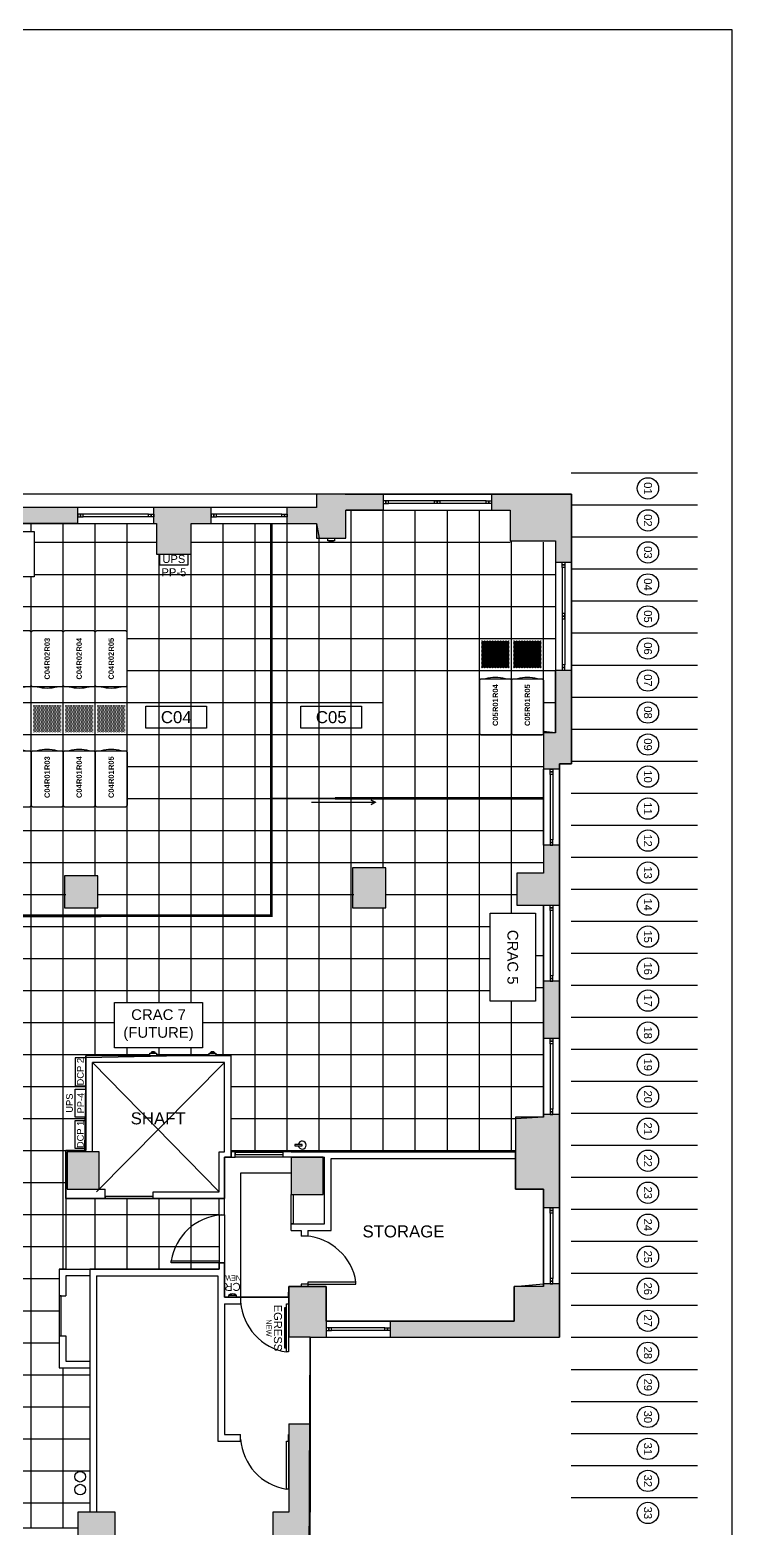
# Model space of a CAD drawing. Header units: inches. Extents: x 271316 to 275987, y 273433 to 275617.
# Drawn here: x 274129 to 274655, y 274491 to 275614 of the extents above; entities that cross this region are included whole.
import ezdxf
from ezdxf.enums import TextEntityAlignment as Align

# ---------------------------------------------------------------- set-up
doc = ezdxf.new("R2010")
doc.units = ezdxf.units.IN
doc.header["$LTSCALE"] = 48
doc.header["$MEASUREMENT"] = 0
for name, color, linetype in [('A-ANNO-TEXT-90', 1, 'Continuous'), ('A-ANNO-TEXT-CAGE', 4, 'Continuous'), ('A-ANNO-TEXT-DOOR', 1, 'Continuous'), ('A-COLS', 6, 'Continuous'), ('A-COLS-PATT', 8, 'Continuous'), ('A-FLOR-CAGE', 3, 'Continuous'), ('A-FLOR-DOOR', 3, 'Continuous'), ('A-FLOR-EQUIP', 3, 'Continuous'), ('A-FLOR-GLAZ', 2, 'Continuous'), ('A-FLOR-MARCO-POLO-1', 3, 'Continuous'), ('A-FLOR-PART', 6, 'Continuous'), ('A-FLOR-PATT-RAFL', 8, 'Continuous'), ('A-FLOR-RACK', 3, 'Continuous'), ('A-FLOR-TILE', 8, 'Continuous'), ('E-ELEC-SEC-CONTROL', 1, 'Continuous')]:
    doc.layers.add(name, color=color, linetype=linetype)
doc.styles.add('BLTEXT', font='arial.ttf', dxfattribs={"height": 6})
doc.styles.add('CRR Text', font='arialbd.ttf', dxfattribs={"height": 4})
doc.styles.add('TITLES', font='arial.ttf')

# ---------------------------------------------------------------- blocks, each defined once
blk = doc.blocks.new('CAGE TAG')
at = {"linetype": 'Continuous'}
blk.add_lwpolyline([(-22.7, 8.3), (22.7, 8.3), (22.7, -8.3), (-22.7, -8.3)], close=True, dxfattribs=at)
at = {"style": 'TITLES'}
blk.add_attdef('CAGE', text='', height=9, dxfattribs=at).set_placement((0, 0), align=Align.MIDDLE_CENTER)
blk = doc.blocks.new('venttile')
for centre in [(-22, 22), (-22, 21), (-22, 20), (-22, 19), (-22, 18), (-22, 17), (-22, 16), (-22, 15), (-22, 14), (-22, 13), (-22, 12), (-21, 21.5), (-21, 20.5), (-21, 19.5), (-21, 18.5), (-21, 17.5), (-21, 16.5), (-21, 15.5), (-21, 14.5), (-21, 13.5), (-21, 12.5), (-21, 11.5), (-20, 22), (-20, 21), (-20, 20), (-20, 19), (-20, 18), (-20, 17), (-20, 16), (-20, 15), (-20, 14), (-20, 13), (-20, 12), (-19, 21.5), (-19, 20.5), (-19, 19.5), (-19, 18.5), (-19, 17.5), (-19, 16.5), (-19, 15.5), (-19, 14.5), (-19, 13.5), (-19, 12.5), (-19, 11.5), (-18, 22), (-18, 21), (-18, 20), (-18, 19), (-18, 18), (-18, 17), (-18, 16), (-18, 15), (-18, 14), (-18, 13), (-18, 12), (-17, 21.5), (-17, 20.5), (-17, 19.5), (-17, 18.5), (-17, 17.5), (-17, 16.5), (-17, 15.5), (-17, 14.5), (-17, 13.5), (-17, 12.5), (-17, 11.5), (-16, 22), (-16, 21), (-16, 20), (-16, 19), (-16, 18), (-16, 17), (-16, 16), (-16, 15), (-16, 14), (-16, 13), (-16, 12), (-15, 21.5), (-15, 20.5), (-15, 19.5), (-15, 18.5), (-15, 17.5), (-15, 16.5), (-15, 15.5), (-15, 14.5), (-15, 13.5), (-15, 12.5), (-15, 11.5), (-14, 22), (-14, 21), (-14, 20), (-14, 19), (-14, 18), (-14, 17), (-14, 16), (-14, 15), (-14, 14), (-14, 13), (-14, 12), (-13, 21.5), (-13, 20.5), (-13, 19.5), (-13, 18.5), (-13, 17.5), (-13, 16.5), (-13, 15.5), (-13, 14.5), (-13, 13.5), (-13, 12.5), (-13, 11.5), (-12, 22), (-12, 21), (-12, 20), (-12, 19), (-12, 18), (-12, 17), (-12, 16), (-12, 15), (-12, 14), (-12, 13), (-12, 12), (-11, 21.5), (-11, 20.5), (-11, 19.5), (-11, 18.5), (-11, 17.5), (-11, 16.5), (-11, 15.5), (-11, 14.5), (-11, 13.5), (-11, 12.5), (-11, 11.5), (-10, 22), (-10, 21), (-10, 20), (-10, 19), (-10, 18), (-10, 17), (-10, 16), (-10, 15), (-10, 14), (-10, 13), (-10, 12), (-9, 21.5), (-9, 20.5), (-9, 19.5), (-9, 18.5), (-9, 17.5), (-9, 16.5), (-9, 15.5), (-9, 14.5), (-9, 13.5), (-9, 12.5), (-9, 11.5), (-8, 22), (-8, 21), (-8, 20), (-8, 19), (-8, 18), (-8, 17), (-8, 16), (-8, 15), (-8, 14), (-8, 13), (-8, 12), (-7, 21.5), (-7, 20.5), (-7, 19.5), (-7, 18.5), (-7, 17.5), (-7, 16.5), (-7, 15.5), (-7, 14.5), (-7, 13.5), (-7, 12.5), (-7, 11.5), (-6, 22), (-6, 21), (-6, 20), (-6, 19), (-6, 18), (-6, 17), (-6, 16), (-6, 15), (-6, 14), (-6, 13), (-6, 12), (-5, 21.5), (-5, 20.5), (-5, 19.5), (-5, 18.5), (-5, 17.5), (-5, 16.5), (-5, 15.5), (-5, 14.5), (-5, 13.5), (-5, 12.5), (-5, 11.5), (-4, 22), (-4, 21), (-4, 20), (-4, 19), (-4, 18), (-4, 17), (-4, 16), (-4, 15), (-4, 14), (-4, 13), (-4, 12), (-3, 21.5), (-3, 20.5), (-3, 19.5), (-3, 18.5), (-3, 17.5), (-3, 16.5), (-3, 15.5), (-3, 14.5), (-3, 13.5), (-3, 12.5), (-3, 11.5), (-2, 22), (-2, 21), (-2, 20), (-2, 19), (-2, 18), (-2, 17), (-2, 16), (-2, 15), (-2, 14), (-2, 13), (-2, 12), (-22, 11), (-22, 10), (-22, 9), (-22, 8), (-22, 7), (-22, 6), (-22, 5), (-22, 4), (-22, 3), (-22, 2), (-21, 10.5), (-21, 9.5), (-21, 8.5), (-21, 7.5), (-21, 6.5), (-21, 5.5), (-21, 4.5), (-21, 3.5), (-21, 2.5), (-20, 11), (-20, 10), (-20, 9), (-20, 8), (-20, 7), (-20, 6), (-20, 5), (-20, 4), (-20, 3), (-20, 2), (-19, 10.5), (-19, 9.5), (-19, 8.5), (-19, 7.5), (-19, 6.5), (-19, 5.5), (-19, 4.5), (-19, 3.5), (-19, 2.5), (-18, 11), (-18, 10), (-18, 9), (-18, 8), (-18, 7), (-18, 6), (-18, 5), (-18, 4), (-18, 3), (-18, 2), (-17, 10.5), (-17, 9.5), (-17, 8.5), (-17, 7.5), (-17, 6.5), (-17, 5.5), (-17, 4.5), (-17, 3.5), (-17, 2.5), (-16, 11), (-16, 10), (-16, 9), (-16, 8), (-16, 7), (-16, 6), (-16, 5), (-16, 4), (-16, 3), (-16, 2), (-15, 10.5), (-15, 9.5), (-15, 8.5), (-15, 7.5), (-15, 6.5), (-15, 5.5), (-15, 4.5), (-15, 3.5), (-15, 2.5), (-14, 11), (-14, 10), (-14, 9), (-14, 8), (-14, 7), (-14, 6), (-14, 5), (-14, 4), (-14, 3), (-14, 2), (-13, 10.5), (-13, 9.5), (-13, 8.5), (-13, 7.5), (-13, 6.5), (-13, 5.5), (-13, 4.5), (-13, 3.5), (-13, 2.5), (-12, 11), (-12, 10), (-12, 9), (-12, 8), (-12, 7), (-12, 6), (-12, 5), (-12, 4), (-12, 3), (-12, 2), (-11, 10.5), (-11, 9.5), (-11, 8.5), (-11, 7.5), (-11, 6.5), (-11, 5.5), (-11, 4.5), (-11, 3.5), (-11, 2.5), (-10, 11), (-10, 10), (-10, 9), (-10, 8), (-10, 7), (-10, 6), (-10, 5), (-10, 4), (-10, 3), (-10, 2), (-9, 10.5), (-9, 9.5), (-9, 8.5), (-9, 7.5), (-9, 6.5), (-9, 5.5), (-9, 4.5), (-9, 3.5), (-9, 2.5), (-8, 11), (-8, 10), (-8, 9), (-8, 8), (-8, 7), (-8, 6), (-8, 5), (-8, 4), (-8, 3), (-8, 2), (-7, 10.5), (-7, 9.5), (-7, 8.5), (-7, 7.5), (-7, 6.5), (-7, 5.5), (-7, 4.5), (-7, 3.5), (-7, 2.5), (-6, 11), (-6, 10), (-6, 9), (-6, 8), (-6, 7), (-6, 6), (-6, 5), (-6, 4), (-6, 3), (-6, 2), (-5, 10.5), (-5, 9.5), (-5, 8.5), (-5, 7.5), (-5, 6.5), (-5, 5.5), (-5, 4.5), (-5, 3.5), (-5, 2.5), (-4, 11), (-4, 10), (-4, 9), (-4, 8), (-4, 7), (-4, 6), (-4, 5), (-4, 4), (-4, 3), (-4, 2), (-3, 10.5), (-3, 9.5), (-3, 8.5), (-3, 7.5), (-3, 6.5), (-3, 5.5), (-3, 4.5), (-3, 3.5), (-3, 2.5), (-2, 11), (-2, 10), (-2, 9), (-2, 8), (-2, 7), (-2, 6), (-2, 5), (-2, 4), (-2, 3), (-2, 2)]:
    blk.add_circle(centre, 0.1)
blk = doc.blocks.new('tripplite-sr42ub-r')
for p, q in [((-41, 0), (-42, -1)), ((-1, 0), (-41, 0)), ((0, -1), (-1, 0)), ((-42, -1), (-42, -23)), ((0, -1), (0, -23)), ((-42, -23), (-41, -24)), ((-1, -24), (-41, -24)), ((-1, -24), (0, -23))]:
    blk.add_line(p, q)
blk.add_arc((-27.6, -12), 28.6, 344.8107, 15.1893)
at = {"style": 'CRR Text'}
for tag, p in [('CG', (-30.3, -12)), ('RW', (-19.8, -12)), ('RK', (-9.3, -12))]:
    blk.add_attdef(tag, text='', height=4, dxfattribs=at).set_placement(p, align=Align.MIDDLE_CENTER)
blk = doc.blocks.new('tripplite-sr42ub-l')
for p, q in [((1, 24), (0, 23)), ((0, 1), (0, 23)), ((1, 24), (41, 24)), ((42, 23), (41, 24)), ((42, 1), (42, 23)), ((0, 1), (1, 0)), ((1, 0), (41, 0)), ((41, 0), (42, 1))]:
    blk.add_line(p, q)
blk.add_arc((27.625, 12), 28.625, 164.810713, 195.189287)
at = {"style": 'CRR Text'}
for tag, p in [('CG', (10.5, 12)), ('RW', (21, 12)), ('RK', (31.5, 12))]:
    blk.add_attdef(tag, text='', height=4, dxfattribs=at).set_placement(p, align=Align.MIDDLE_CENTER)
blk = doc.blocks.new('ACCESSCONTROL')
at = {"linetype": 'Continuous'}
blk.add_lwpolyline([(-3, -1.2), (3, -1.2), (3, 0), (-3, 0)], close=True, dxfattribs=at)
blk.add_arc((0, 1.7), 4.22, 224.7603, 315.2397, dxfattribs=at)
at = {"linetype": 'Continuous', "style": 'BLTEXT'}
for tag, height, p in [('ACTYPE', 6, (0, -7.8)), ('ACSTAT', 4, (0, -14.5))]:
    blk.add_attdef(tag, text='', height=height, dxfattribs=at).set_placement(p, align=Align.MIDDLE_CENTER)
blk = doc.blocks.new('DOORCONTROL')
at = {"linetype": 'Continuous'}
blk.add_lwpolyline([(-15, -1.5), (15, -1.5), (15, -0.2), (-15, -0.2)], close=True, dxfattribs=at)
at = {"linetype": 'Continuous', "style": 'BLTEXT'}
for tag, height, p in [('ACTYPE', 6, (0, -6.5)), ('ACSTAT', 4, (0, -13.3))]:
    blk.add_attdef(tag, text='', height=height, dxfattribs=at).set_placement(p, align=Align.MIDDLE_CENTER)
blk = doc.blocks.new('DOORNUM')
at = {"linetype": 'Continuous'}
blk.add_circle((0, 0), 8, dxfattribs=at)
at = {"linetype": 'Continuous', "style": 'BLTEXT'}
blk.add_attdef('DOORNUM', text='', height=6, dxfattribs=at).set_placement((0, 0), align=Align.MIDDLE_CENTER)

msp = doc.modelspace()

# ---------------------------------------------------------------- hatches: boundary and pattern name
at = {"layer": 'A-COLS-PATT'}
for points in [[(274365.6468, 275253.6448), (274393.6468, 275253.6448), (274393.6468, 275265.6449), (274365.1468, 275265.6449), (274343.6468, 275265.6449), (274343.6468, 275255.6448), (274321.6469, 275255.6448), (274321.6469, 275243.6448), (274343.6468, 275243.6448), (274343.6469, 275232.6448), (274365.6469, 275232.6448)], [(274534.6469, 275265.6449), (274493.6469, 275265.6449), (274474.6468, 275265.6449), (274474.6468, 275253.6448), (274488.6469, 275253.6449), (274488.6469, 275230.6449), (274522.6469, 275230.6449), (274522.6469, 275214.6449), (274534.6469, 275214.6449)], [(274164.6469, 275255.6448), (274123.6469, 275255.6448), (274123.6469, 275243.6448), (274164.6469, 275243.6448)], [(274249.6469, 275243.6448), (274264.6469, 275243.6448), (274264.6469, 275255.6448), (274221.6469, 275255.6448), (274221.6469, 275243.6448), (274223.6469, 275243.6448), (274223.6469, 275220.6448), (274249.6469, 275220.6448)], [(274534.6469, 275086.6449), (274534.6469, 275133.6449), (274522.6469, 275133.6449), (274522.6469, 275086.6449), (274513.6469, 275086.6449), (274513.6469, 275063.6449), (274513.6469, 275059.6449), (274525.6469, 275059.6449), (274525.6469, 275063.6449), (274534.6469, 275063.6449)], [(274525.6469, 275002.6449), (274513.6469, 275002.6449), (274513.6469, 274981.6449), (274493.6469, 274981.6449), (274493.6469, 274957.6449), (274513.6469, 274957.6449), (274525.6469, 274957.6449)], [(274154.6523, 274979.6449), (274154.6523, 274955.6449), (274179.6523, 274955.6449), (274179.6523, 274979.6449)], [(274370.6523, 274985.6449), (274370.6523, 274955.6449), (274395.6523, 274955.6449), (274395.6523, 274985.6449)], [(274525.6469, 274900.6449), (274513.6523, 274900.6449), (274513.6523, 274857.6449), (274525.6469, 274857.6449)], [(274180.6469, 274772.6449), (274156.6469, 274772.6449), (274156.6469, 274744.6449), (274180.6469, 274744.6449)], [(274338.8969, 274502.6448), (274338.8969, 274568.7464), (274322.8969, 274568.7464), (274322.8969, 274502.6448), (274310.8969, 274502.6448), (274310.8969, 274457.6448), (274322.8969, 274457.6448), (274322.8969, 274293.6448), (274334.8969, 274293.6448), (274334.8969, 274457.6448), (274338.8969, 274457.6448)], [(274192.6775, 274502.6448), (274164.6775, 274502.6448), (274164.6775, 274457.6448), (274192.6775, 274457.6448)]]:
    msp.add_hatch(color=256, dxfattribs=at).paths.add_polyline_path(points)
h = msp.add_hatch(color=256, dxfattribs=at)
h.paths.add_polyline_path([(274513.6469, 274730.6448), (274525.6469, 274730.6448), (274525.6469, 274800.6449), (274513.6523, 274800.6449), (274513.6523, 274798.6449), (274492.6469, 274798.6449), (274492.6469, 274744.6449), (274513.6469, 274744.6449)])
h.paths.add_polyline_path([(274350.8969, 274633.6448), (274350.8969, 274645.6448), (274350.8969, 274671.6448), (274322.8969, 274671.6448), (274322.8969, 274633.6448)])
h.paths.add_polyline_path([(274398.8969, 274645.6448), (274398.8969, 274633.6448), (274525.6469, 274633.6448), (274525.6469, 274673.6448), (274513.6469, 274673.6448), (274513.6469, 274671.6448), (274491.6469, 274671.6448), (274491.6469, 274645.6448)])
msp.add_hatch(color=256, dxfattribs=at).paths.add_polyline_path([(274348.6469, 274768.6449), (274324.6469, 274768.6449), (274324.6469, 274740.6449), (274326.1469, 274740.6449), (274348.6469, 274740.6449)], flags=17)

# ---------------------------------------------------------------- linework, layer by layer
for points in [[(273648.837, 275263.6448), (273491.737, 273727.6448), (274334.8969, 273727.6448), (274338.8969, 274633.6448), (274525.6469, 274633.6448), (274525.6469, 275063.6449), (274534.6469, 275063.6449), (274534.6469, 275265.6449), (273649.0416, 275265.6449)], [(274062.6469, 275243.6448), (274223.6469, 275243.6448), (274223.6469, 275220.6448), (274249.6469, 275220.6448), (274249.6469, 275243.6448), (274343.6468, 275243.6448), (274343.6469, 275232.6448), (274365.6469, 275232.6448), (274365.6469, 275253.6448), (274488.6469, 275253.6449), (274488.6469, 275230.6449), (274522.6469, 275230.6449), (274522.6469, 275086.6449), (274513.6469, 275086.6449), (274513.6469, 274981.6449), (274493.6469, 274981.6449), (274493.6469, 274957.6449), (274513.6469, 274957.6449), (274513.6469, 274798.6449), (274492.6469, 274798.6449), (274492.6469, 274744.6449), (274513.6469, 274744.6449), (274513.6469, 274671.6448), (274491.6469, 274671.6448), (274491.6469, 274645.6448), (274350.8969, 274645.6448), (274350.8969, 274671.6448), (274322.8969, 274671.6448), (274322.8969, 274663.6448), (274274.6469, 274663.6448), (274274.6469, 274689.3882), (274270.6469, 274689.3882), (274270.6469, 274684.6448), (274173.646, 274684.6448), (274173.6469, 274679.6448), (274173.6775, 274502.6448), (274164.6775, 274502.6448), (274164.6775, 274490.6448), (273969.6775, 274490.6448)], [(274054.6442, 274948.6336), (274309.6469, 274949.6336), (274309.6469, 275243.6448), (274343.6468, 275243.6448), (274345.6523, 275232.6448), (274365.6469, 275232.6448), (274365.6468, 275253.6448), (274488.6469, 275253.6449), (274488.6469, 275230.6449), (274522.6469, 275230.6449), (274522.6469, 275086.6449), (274513.6523, 275087.6449), (274513.6469, 274981.6449), (274493.6469, 274981.6449), (274493.6469, 274957.6449), (274513.6523, 274957.6449), (274513.6523, 274798.6449), (274492.6469, 274797.3324), (274492.6469, 274773.3324), (274279.6469, 274773.3324), (274279.6469, 274845.3324), (274170.6475, 274843.245), (274169.7526, 274772.6449), (274155.6469, 274773.6449), (274155.6469, 274737.6449), (274155.6469, 274684.6448), (274150.6469, 274684.6448), (274150.6469, 274610.6448), (274173.6588, 274610.6448), (274173.6588, 274502.6448), (274164.6775, 274502.6448), (274164.6775, 274490.6448), (273969.6775, 274490.6448)], [(274170.6475, 274773.6449), (274155.6469, 274773.6449), (274155.6469, 274737.6449), (274274.9732, 274737.6449), (274274.6469, 274768.6449), (274279.6469, 274768.6449), (274279.6469, 274844.6449), (274170.6475, 274844.6449), (274170.6475, 274773.6449)]]:
    msp.add_lwpolyline(points)
msp.add_lwpolyline([(274155.6469, 274737.6449), (274155.6469, 274684.6448), (274270.6469, 274684.6448), (274270.6469, 274689.3882), (274274.6469, 274689.3882), (274274.6469, 274663.6448), (274322.6469, 274663.6448), (274322.8969, 274671.6448), (274350.8969, 274671.6448), (274350.8969, 274645.6448), (274491.6469, 274645.6448), (274491.6469, 274671.6448), (274513.6469, 274673.6448), (274513.6469, 274744.6449), (274492.6469, 274744.6449), (274492.6469, 274772.6449), (274279.6469, 274773.3324), (274279.6469, 274768.6449), (274274.6469, 274768.6449), (274274.6469, 274737.6449), (274155.6469, 274737.6449)], close=True)
at = {"layer": 'A-ANNO-TEXT-90', "color": 8}
for p, q in [((274175.6475, 274839.6449), (274270.6469, 274742.6449)), ((274274.6469, 274839.6449), (274178.6679, 274742.6449))]:
    msp.add_line(p, q, dxfattribs=at)
at = {"layer": 'A-COLS'}
for p, q in [((274365.1468, 275265.6449), (274534.6469, 275265.6449)), ((274393.6468, 275265.6448), (274393.6468, 275253.6448)), ((274474.6468, 275265.6448), (274474.6468, 275253.6448)), ((274534.6469, 275265.6449), (274534.6469, 275063.6449)), ((274343.6468, 275255.6448), (273808.8969, 275255.6448)), ((274164.6469, 275243.6448), (274164.6469, 275255.6448)), ((274221.6469, 275243.6448), (274221.6469, 275255.6448)), ((274264.6469, 275243.6448), (274264.6469, 275255.6448)), ((274321.6469, 275243.6448), (274321.6469, 275255.6448)), ((274393.6468, 275253.6448), (274365.6469, 275253.6448)), ((274474.6468, 275253.6448), (274488.6469, 275253.6449)), ((274164.6469, 275243.6448), (274123.6469, 275243.6448)), ((274221.6469, 275243.6448), (274223.6469, 275243.6448)), ((274249.6469, 275243.6448), (274264.6469, 275243.6448)), ((274321.6469, 275243.6448), (274343.6469, 275243.6448)), ((274522.6469, 275230.6449), (274522.6469, 275214.6449)), ((274522.6469, 275214.6449), (274534.6469, 275214.6449)), ((274522.6469, 275086.6449), (274522.6469, 275133.6449)), ((274522.6469, 275133.6449), (274534.6469, 275133.6449)), ((274513.6469, 275063.6449), (274513.6469, 275059.6449)), ((274525.6469, 275059.6449), (274513.6469, 275059.6449)), ((274525.6469, 275063.6449), (274525.6469, 274633.6448)), ((274534.6469, 275063.6449), (274525.6469, 275063.6449)), ((274525.6469, 274900.6449), (274513.6469, 274900.6449)), ((274513.6469, 274857.6449), (274513.6469, 274900.6449)), ((274525.6469, 274857.6449), (274513.6469, 274857.6449)), ((274513.6469, 274798.6449), (274513.6469, 274800.6449)), ((274525.6469, 274800.6449), (274513.6469, 274800.6449)), ((274513.6469, 274730.6448), (274513.6469, 274744.6449)), ((274525.6469, 274730.6448), (274513.6469, 274730.6448)), ((274322.8969, 274671.6448), (274322.8969, 274633.6448)), ((274513.6469, 274671.6448), (274513.6469, 274673.6448)), ((274525.6469, 274673.6448), (274513.6469, 274673.6448)), ((274350.8969, 274645.6448), (274350.8969, 274633.6448)), ((274398.8969, 274645.6448), (274491.6469, 274645.6448)), ((274398.8969, 274645.6448), (274398.8969, 274633.6448)), ((274338.8969, 274633.6448), (274322.8969, 274633.6448)), ((274338.8969, 274633.6448), (274338.8969, 274502.6448)), ((274338.8969, 274633.6448), (274525.6469, 274633.6448)), ((274322.8969, 274568.7464), (274338.8969, 274568.7464)), ((274322.8969, 274568.7464), (274322.8969, 274502.6448))]:
    msp.add_line(p, q, dxfattribs=at)
for points in [[(274365.1468, 275265.6449), (274343.6468, 275265.6449), (274343.6468, 275255.6448)], [(274534.6469, 275229.6449), (274534.6469, 275229.6449), (274534.6469, 275265.6449), (274493.6469, 275265.6449)], [(274249.6469, 275255.6448), (274249.6469, 275255.6448), (274220.6469, 275255.6448)], [(274343.6468, 275243.6448), (274343.6469, 275232.6448), (274365.6469, 275232.6448), (274365.6468, 275253.6448)], [(274488.6469, 275253.6449), (274488.6469, 275230.6449), (274522.6469, 275230.6449)], [(274223.6469, 275243.6448), (274223.6469, 275220.6448), (274249.6469, 275220.6448), (274249.6469, 275243.6448)], [(274522.6469, 275086.6449), (274513.6469, 275086.6449), (274513.6469, 275063.6449), (274513.6469, 275063.6449)], [(274525.6469, 275063.6449), (274534.6469, 275063.6449), (274534.6469, 275086.6449)], [(274525.6469, 275002.6449), (274513.6469, 275002.6449), (274513.6469, 274981.6449), (274493.6469, 274981.6449), (274493.6469, 274957.6449), (274513.6469, 274957.6449), (274513.6469, 274957.6449), (274525.6469, 274957.6449)], [(274513.6469, 274798.6449), (274492.6469, 274798.6449), (274492.6469, 274744.6449), (274513.6469, 274744.6449)], [(274525.6469, 274744.6449), (274525.6469, 274744.6449), (274525.6469, 274794.6449)], [(274322.8969, 274671.6448), (274350.8969, 274671.6448), (274350.8969, 274645.6448)], [(274491.6469, 274633.6448), (274525.6469, 274633.6448), (274525.6469, 274671.6448)], [(274513.6469, 274671.6448), (274491.6469, 274671.6448), (274491.6469, 274645.6448)], [(274322.8969, 274502.6448), (274310.8969, 274502.6448), (274310.8969, 274457.6448), (274322.8969, 274457.6448)], [(274334.8969, 274457.6448), (274338.8969, 274457.6448), (274338.8969, 274502.6448)]]:
    msp.add_lwpolyline(points, dxfattribs=at)
for points in [[(274154.6523, 274979.6449), (274154.6523, 274955.6449), (274179.6523, 274955.6449), (274179.6523, 274979.6449)], [(274370.6523, 274985.6449), (274370.6523, 274955.6449), (274395.6523, 274955.6449), (274395.6523, 274985.6449)], [(274156.6469, 274772.6449), (274156.6469, 274744.6449), (274180.6469, 274744.6449), (274180.6469, 274772.6449)], [(274324.6469, 274768.6449), (274324.6469, 274740.6449), (274348.6469, 274740.6449), (274348.6469, 274768.6449)], [(274164.6775, 274502.6448), (274164.6775, 274457.6448), (274192.6775, 274457.6448), (274192.6775, 274502.6448)]]:
    msp.add_lwpolyline(points, close=True, dxfattribs=at)
at = {"layer": 'A-FLOR-CAGE', "const_width": 2}
for points in [[(274309.6469, 275243.6448), (274309.6469, 274949.6336), (274102.6441, 274949.6336)], [(274513.6453, 275037.6448), (274357.5606, 275037.6448)]]:
    msp.add_lwpolyline(points, dxfattribs=at)
at = {"layer": 'A-FLOR-CAGE', "color": 3, "const_width": 1}
msp.add_lwpolyline([(274339.6469, 275034.6448), (274387.6469, 275034.6448)], dxfattribs=at)
at = {"layer": 'A-FLOR-CAGE', "color": 3}
msp.add_lwpolyline([(274384.3266, 275036.4272, 1, 1, 0), (274387.6468, 275034.6904, 1, 1, 0), (274384.3332, 275032.9409, 0, 0, 0)], format="xyseb", dxfattribs=at)
at = {"layer": 'A-FLOR-DOOR'}
for points in [[(274282.6469, 274770.6449), (274318.6469, 274770.6449), (274318.6469, 274772.1449), (274282.6469, 274772.1449)], [(274185.0269, 274737.6449), (274221.0269, 274737.6449), (274221.0269, 274739.1449), (274185.0269, 274739.1449)], [(274324.6469, 274718.6449), (274324.6469, 274740.6449), (274326.1469, 274740.6449), (274326.1469, 274718.6449)], [(274270.6469, 274689.3882), (274234.6469, 274689.3882), (274234.6469, 274690.8882), (274270.6469, 274690.8882)], [(274337.1469, 274673.5195), (274373.1469, 274673.5195), (274373.1469, 274675.0195), (274337.1469, 274675.0195)], [(274150.6469, 274664.6448), (274150.6469, 274634.6448), (274152.1469, 274634.6448), (274152.1469, 274664.6448)], [(274322.6469, 274658.6448), (274322.6469, 274622.6448), (274321.1469, 274622.6448), (274321.1469, 274658.6448)], [(274322.6469, 274555.7464), (274322.6469, 274519.7464), (274321.1469, 274519.7464), (274321.1469, 274555.7464)]]:
    msp.add_lwpolyline(points, close=True, dxfattribs=at)
at = {"layer": 'A-FLOR-DOOR', "color": 8}
for centre, start, end in [((274275.1263, 274684.5237), 94.2413418, 171.0646543), ((274332.6674, 274668.655), 8.9353457, 85.7586582), ((274327.5114, 274663.1243), 184.2413418, 261.0646543), ((274327.5114, 274560.2259), 184.2413418, 261.0646543)]:
    msp.add_arc(centre, 40.9767, start, end, dxfattribs=at)
at = {"layer": 'A-FLOR-EQUIP', "color": 2}
for points in [[(274131.8969, 275237.6448), (274131.8969, 275203.6448), (274065.8969, 275203.6448), (274065.8969, 275237.6448)], [(274473.6469, 274951.5785), (274507.6469, 274951.5785), (274507.6469, 274885.5785), (274473.6469, 274885.5785)], [(274258.1472, 274884.6449), (274258.1472, 274850.6449), (274192.1472, 274850.6449), (274192.1472, 274884.6449)]]:
    msp.add_lwpolyline(points, close=True, dxfattribs=at)
at = {"layer": 'A-FLOR-EQUIP'}
for points in [[(274357.1469, 275232.6448), (274357.1469, 275230.6448), (274352.1469, 275230.6448), (274352.1469, 275232.6448)], [(274356.1469, 275230.6448), (274355.6469, 275229.3948), (274353.6469, 275229.3948), (274353.1469, 275230.6448)], [(274226.1339, 275212.5577), (274226.1339, 275220.6448), (274247.1598, 275220.6448), (274247.1598, 275212.5577)], [(274170.6475, 274843.245), (274162.5604, 274843.245), (274162.5604, 274822.2192), (274170.6475, 274822.2192)], [(274218.5103, 274844.6449), (274218.5103, 274846.6449), (274223.5103, 274846.6449), (274223.5103, 274844.6449)], [(274219.5103, 274846.6449), (274220.0103, 274847.8949), (274222.0103, 274847.8949), (274222.5103, 274846.6449)], [(274263.1757, 274844.6449), (274263.1757, 274846.6449), (274268.1757, 274846.6449), (274268.1757, 274844.6449)], [(274264.1757, 274846.6449), (274264.6757, 274847.8949), (274266.6757, 274847.8949), (274267.1757, 274846.6449)], [(274170.6475, 274798.6773), (274162.5604, 274798.6773), (274162.5604, 274819.7031), (274170.6475, 274819.7031)], [(274170.6475, 274775.2227), (274162.5604, 274775.2227), (274162.5604, 274796.2486), (274170.6475, 274796.2486)], [(274332.8668, 274778.147), (274327.4083, 274778.147), (274327.4083, 274777.2602), (274332.8668, 274777.2602)]]:
    msp.add_lwpolyline(points, close=True, dxfattribs=at)
for centre in [(274166.4088, 274529.1003), (274166.4088, 274519.4213)]:
    msp.add_circle(centre, 4, dxfattribs=at)
msp.add_arc((274332.8668, 274777.7036), 3, 188.499363, 171.500637, dxfattribs=at)
at = {"layer": 'A-FLOR-GLAZ'}
for p, q in [((274470.6468, 275260.6448), (274397.6468, 275260.6448)), ((274470.6468, 275258.6448), (274397.6468, 275258.6448)), ((274217.6469, 275250.6448), (274168.6469, 275250.6448)), ((274217.6469, 275248.6448), (274168.6469, 275248.6448)), ((274317.6469, 275250.6448), (274268.6469, 275250.6448)), ((274317.6469, 275248.6448), (274268.6469, 275248.6448)), ((274393.6468, 275253.6448), (274474.6468, 275253.6448)), ((274164.6469, 275243.6448), (274221.6469, 275243.6448)), ((274264.6469, 275243.6448), (274321.6469, 275243.6448)), ((274522.6469, 275214.6449), (274522.6469, 275133.6449)), ((274527.6469, 275210.6449), (274527.6469, 275137.6449)), ((274529.6469, 275210.6449), (274529.6469, 275137.6449)), ((274513.6469, 275002.6449), (274513.6469, 275059.6449)), ((274518.6469, 275055.6449), (274518.6469, 275006.6449)), ((274520.6469, 275055.6449), (274520.6469, 275006.6449)), ((274513.6469, 274900.6449), (274513.6469, 274957.6449)), ((274518.6469, 274953.6449), (274518.6469, 274904.6449)), ((274520.6469, 274953.6449), (274520.6469, 274904.6449)), ((274513.6469, 274800.6449), (274513.6469, 274857.6449)), ((274518.6469, 274853.6449), (274518.6469, 274804.6449)), ((274520.6469, 274853.6449), (274520.6469, 274804.6449)), ((274513.6469, 274673.6448), (274513.6469, 274730.6448)), ((274518.6469, 274726.6448), (274518.6469, 274677.6448)), ((274520.6469, 274726.6448), (274520.6469, 274677.6448)), ((274350.8969, 274645.6448), (274398.8969, 274645.6448)), ((274394.8969, 274640.6448), (274354.8969, 274640.6448)), ((274394.8969, 274638.6448), (274354.8969, 274638.6448))]:
    msp.add_line(p, q, dxfattribs=at)
for points in [[(274393.6468, 275260.6448), (274393.6468, 275258.6448), (274395.6468, 275258.6448), (274395.6468, 275260.6448)], [(274395.6468, 275260.6448), (274395.6468, 275258.6448), (274397.6468, 275258.6448), (274397.6468, 275260.6448)], [(274434.1468, 275260.6448), (274434.1468, 275258.6448), (274432.1468, 275258.6448), (274432.1468, 275260.6448)], [(274436.1468, 275260.6448), (274436.1468, 275258.6448), (274434.1468, 275258.6448), (274434.1468, 275260.6448)], [(274472.6468, 275260.6448), (274472.6468, 275258.6448), (274470.6468, 275258.6448), (274470.6468, 275260.6448)], [(274474.6468, 275260.6448), (274474.6468, 275258.6448), (274472.6468, 275258.6448), (274472.6468, 275260.6448)], [(274164.6469, 275250.6448), (274164.6469, 275248.6448), (274166.6469, 275248.6448), (274166.6469, 275250.6448)], [(274166.6469, 275250.6448), (274166.6469, 275248.6448), (274168.6469, 275248.6448), (274168.6469, 275250.6448)], [(274219.6469, 275250.6448), (274219.6469, 275248.6448), (274217.6469, 275248.6448), (274217.6469, 275250.6448)], [(274221.6469, 275250.6448), (274221.6469, 275248.6448), (274219.6469, 275248.6448), (274219.6469, 275250.6448)], [(274264.6469, 275250.6448), (274264.6469, 275248.6448), (274266.6469, 275248.6448), (274266.6469, 275250.6448)], [(274266.6469, 275250.6448), (274266.6469, 275248.6448), (274268.6469, 275248.6448), (274268.6469, 275250.6448)], [(274319.6469, 275250.6448), (274319.6469, 275248.6448), (274317.6469, 275248.6448), (274317.6469, 275250.6448)], [(274321.6469, 275250.6448), (274321.6469, 275248.6448), (274319.6469, 275248.6448), (274319.6469, 275250.6448)], [(274527.6469, 275214.6449), (274529.6469, 275214.6449), (274529.6469, 275212.6449), (274527.6469, 275212.6449)], [(274527.6469, 275212.6449), (274529.6469, 275212.6449), (274529.6469, 275210.6449), (274527.6469, 275210.6449)], [(274527.6469, 275174.1449), (274529.6469, 275174.1449), (274529.6469, 275176.1449), (274527.6469, 275176.1449)], [(274527.6469, 275172.1449), (274529.6469, 275172.1449), (274529.6469, 275174.1449), (274527.6469, 275174.1449)], [(274527.6469, 275135.6449), (274529.6469, 275135.6449), (274529.6469, 275137.6449), (274527.6469, 275137.6449)], [(274527.6469, 275133.6449), (274529.6469, 275133.6449), (274529.6469, 275135.6449), (274527.6469, 275135.6449)], [(274518.6469, 275059.6449), (274520.6469, 275059.6449), (274520.6469, 275057.6449), (274518.6469, 275057.6449)], [(274518.6469, 275057.6449), (274520.6469, 275057.6449), (274520.6469, 275055.6449), (274518.6469, 275055.6449)], [(274518.6469, 275004.6449), (274520.6469, 275004.6449), (274520.6469, 275006.6449), (274518.6469, 275006.6449)], [(274518.6469, 275002.6449), (274520.6469, 275002.6449), (274520.6469, 275004.6449), (274518.6469, 275004.6449)], [(274518.6469, 274957.6449), (274520.6469, 274957.6449), (274520.6469, 274955.6449), (274518.6469, 274955.6449)], [(274518.6469, 274955.6449), (274520.6469, 274955.6449), (274520.6469, 274953.6449), (274518.6469, 274953.6449)], [(274518.6469, 274902.6449), (274520.6469, 274902.6449), (274520.6469, 274904.6449), (274518.6469, 274904.6449)], [(274518.6469, 274900.6449), (274520.6469, 274900.6449), (274520.6469, 274902.6449), (274518.6469, 274902.6449)], [(274518.6469, 274857.6449), (274520.6469, 274857.6449), (274520.6469, 274855.6449), (274518.6469, 274855.6449)], [(274518.6469, 274855.6449), (274520.6469, 274855.6449), (274520.6469, 274853.6449), (274518.6469, 274853.6449)], [(274518.6469, 274802.6449), (274520.6469, 274802.6449), (274520.6469, 274804.6449), (274518.6469, 274804.6449)], [(274518.6469, 274800.6449), (274520.6469, 274800.6449), (274520.6469, 274802.6449), (274518.6469, 274802.6449)], [(274518.6469, 274730.6448), (274520.6469, 274730.6448), (274520.6469, 274728.6448), (274518.6469, 274728.6448)], [(274518.6469, 274728.6448), (274520.6469, 274728.6448), (274520.6469, 274726.6448), (274518.6469, 274726.6448)], [(274518.6469, 274675.6448), (274520.6469, 274675.6448), (274520.6469, 274677.6448), (274518.6469, 274677.6448)], [(274518.6469, 274673.6448), (274520.6469, 274673.6448), (274520.6469, 274675.6448), (274518.6469, 274675.6448)], [(274350.8969, 274640.6448), (274350.8969, 274638.6448), (274352.8969, 274638.6448), (274352.8969, 274640.6448)], [(274352.8969, 274640.6448), (274352.8969, 274638.6448), (274354.8969, 274638.6448), (274354.8969, 274640.6448)], [(274396.8969, 274640.6448), (274396.8969, 274638.6448), (274394.8969, 274638.6448), (274394.8969, 274640.6448)], [(274398.8969, 274640.6448), (274398.8969, 274638.6448), (274396.8969, 274638.6448), (274396.8969, 274640.6448)]]:
    msp.add_lwpolyline(points, close=True, dxfattribs=at)
at = {"layer": 'A-FLOR-MARCO-POLO-1', "color": 40}
msp.add_line((274357.5606, 275037.6448), (274309.6469, 275037.6448), dxfattribs=at)
at = {"layer": 'A-FLOR-PART'}
for p, q in [((274170.6475, 274773.6449), (274170.6475, 274844.6449)), ((274175.6475, 274772.6449), (274175.6475, 274839.6449)), ((274155.6469, 274737.6449), (274155.6469, 274773.6449)), ((274170.6475, 274773.6449), (274155.6469, 274773.6449)), ((274324.6469, 274772.6449), (274318.6469, 274772.6449)), ((274318.6469, 274768.6449), (274318.6469, 274772.6449)), ((274324.6469, 274768.6449), (274318.6469, 274768.6449)), ((274324.6469, 274772.6449), (274492.6469, 274772.6449)), ((274324.6469, 274768.6449), (274349.6469, 274768.6449)), ((274349.6469, 274718.6449), (274349.6469, 274768.6449)), ((274354.6469, 274767.6449), (274492.6469, 274767.6449)), ((274354.6469, 274713.6449), (274354.6469, 274767.6449)), ((274185.0269, 274737.6449), (274185.0269, 274744.6449)), ((274221.0269, 274737.6449), (274221.0269, 274742.6449)), ((274270.6469, 274725.3882), (274270.6469, 274737.6449)), ((274270.6469, 274725.3882), (274274.6469, 274725.3882)), ((274324.6469, 274718.6449), (274349.6469, 274718.6449)), ((274324.6469, 274713.6449), (274324.6469, 274718.6449)), ((274324.6469, 274713.6449), (274332.1469, 274713.6449)), ((274332.1469, 274713.6449), (274332.1469, 274709.5195)), ((274337.1469, 274709.5195), (274332.1469, 274709.5195)), ((274337.1469, 274713.6449), (274354.6469, 274713.6449)), ((274337.1469, 274713.6449), (274337.1469, 274709.5195)), ((274270.6469, 274684.6448), (274270.6469, 274689.3882)), ((274270.6469, 274689.3882), (274274.6469, 274689.3882)), ((274274.6469, 274684.6448), (274274.6469, 274689.3882)), ((274150.6469, 274684.6448), (274270.6469, 274684.6448)), ((274150.6469, 274684.6448), (274150.6469, 274664.6448)), ((274173.6469, 274679.6448), (274155.6469, 274679.6448)), ((274155.6469, 274679.6448), (274155.6469, 274664.6448)), ((274173.6469, 274679.6448), (274173.6469, 274615.6448)), ((274178.6775, 274679.6448), (274178.6775, 274502.6448)), ((274178.6775, 274679.6448), (274269.6469, 274679.6448)), ((274269.6469, 274679.6448), (274269.6469, 274555.7464)), ((274274.6469, 274684.6448), (274274.6469, 274663.6448)), ((274150.6469, 274664.6448), (274155.6469, 274664.6448)), ((274274.6469, 274663.6448), (274286.6469, 274663.6448)), ((274286.6469, 274663.6448), (274286.6469, 274658.6448)), ((274322.6469, 274663.6448), (274322.8969, 274663.6448)), ((274322.6469, 274663.6448), (274322.6469, 274658.6448)), ((274337.1469, 274673.5195), (274332.1469, 274673.5195)), ((274332.1469, 274673.5195), (274332.1469, 274671.6448)), ((274337.1469, 274673.5195), (274337.1469, 274671.6448)), ((274274.6469, 274658.6448), (274274.6469, 274560.7464)), ((274274.6469, 274658.6448), (274286.6469, 274658.6448)), ((274322.6469, 274658.6448), (274322.8969, 274658.6448)), ((274150.6469, 274634.6448), (274150.6469, 274610.6448)), ((274150.6469, 274634.6448), (274155.6469, 274634.6448)), ((274155.6469, 274634.6448), (274155.6469, 274615.6448)), ((274150.6469, 274610.6448), (274173.6775, 274610.6448)), ((274155.6469, 274615.6448), (274173.6469, 274615.6448)), ((274173.6775, 274610.6448), (274173.6775, 274502.6448)), ((274269.6469, 274555.7464), (274286.6469, 274555.7464)), ((274274.6469, 274560.7464), (274286.6469, 274560.7464)), ((274286.6469, 274555.7464), (274286.6469, 274560.7464)), ((274322.6469, 274560.7464), (274322.8969, 274560.7464)), ((274322.6469, 274555.7464), (274322.6469, 274560.7464)), ((274322.6469, 274555.7464), (274322.8969, 274555.7464)), ((274164.6775, 274490.6448), (273969.6775, 274490.6448))]:
    msp.add_line(p, q, dxfattribs=at)
for points in [[(274279.6469, 274772.6449), (274279.6469, 274844.6449), (274170.6475, 274844.6449)], [(274274.6469, 274772.6449), (274274.6469, 274839.6449), (274175.6475, 274839.6449)], [(274221.0269, 274742.6449), (274270.6469, 274742.6449), (274270.6469, 274772.6449), (274274.6469, 274772.6449)], [(274274.6469, 274725.3882), (274274.6469, 274768.6449), (274282.6469, 274768.6449), (274282.6469, 274772.6449), (274279.6469, 274772.6449)], [(274180.6469, 274744.6449), (274185.0269, 274744.6449)], [(274155.6469, 274737.6449), (274185.0269, 274737.6449)], [(274221.0269, 274737.6449), (274270.6469, 274737.6449)]]:
    msp.add_lwpolyline(points, dxfattribs=at)
at = {"layer": 'A-FLOR-PATT-RAFL'}
for p, q in [((274369.6523, 275157.3324), (274369.6523, 275253.6449)), ((274393.6523, 275157.3324), (274393.6523, 275253.6449)), ((274417.6523, 275157.3324), (274417.6523, 275253.6449)), ((274441.6523, 275157.3324), (274441.6523, 275253.6449)), ((274465.6523, 275157.3324), (274465.6523, 275253.6449)), ((274129.6523, 275237.6448), (274129.6523, 275243.6448)), ((274153.6523, 275157.3324), (274153.6523, 275243.6448)), ((274177.6523, 275157.3324), (274177.6523, 275243.6448)), ((274201.6523, 275157.3324), (274201.6523, 275243.6448)), ((274273.6523, 275159.844), (274273.6523, 275243.6448)), ((274297.6523, 275159.844), (274297.6523, 275243.6448)), ((274321.6523, 275159.844), (274321.6523, 275243.6448)), ((274223.6469, 275229.3324), (274131.8969, 275229.3324)), ((274488.6469, 275229.3324), (274249.6469, 275229.3324)), ((274345.6523, 275159.844), (274345.6523, 275232.6448)), ((274489.6523, 275157.3324), (274489.6523, 275230.6449)), ((274513.6523, 275087.6449), (274513.6523, 275229.6449)), ((274225.6523, 275157.3324), (274225.6523, 275220.6448)), ((274249.6523, 275157.3324), (274249.6523, 275220.6448)), ((274129.6523, 275039.844), (274129.6523, 275203.6448)), ((274522.6469, 275205.3324), (274131.8969, 275205.3324)), ((274522.6469, 275181.3324), (273961.6523, 275181.3323)), ((274273.6523, 275039.844), (274273.6523, 275159.844)), ((274297.6523, 275039.844), (274297.6523, 275159.844)), ((274321.6523, 275039.844), (274321.6523, 275159.844)), ((274345.6523, 275157.3324), (274345.6523, 275159.844)), ((274153.6523, 275039.844), (274153.6523, 275157.3324)), ((274177.6523, 275039.844), (274177.6523, 275157.3324)), ((274201.6523, 275039.844), (274201.6523, 275157.3324)), ((274522.6469, 275157.3324), (274201.6523, 275157.3324)), ((274225.6523, 275039.844), (274225.6523, 275157.3324)), ((274249.6523, 274967.6449), (274249.6523, 275157.3324)), ((274345.6523, 275039.844), (274345.6523, 275157.3324)), ((274369.6523, 275039.844), (274369.6523, 275157.3324)), ((274393.6523, 275039.844), (274393.6523, 275157.3324)), ((274417.6523, 275039.844), (274417.6523, 275157.3324)), ((274441.6523, 275039.844), (274441.6523, 275157.3324)), ((274465.6523, 274919.6449), (274465.6523, 275157.3324)), ((274489.6523, 274951.5785), (274489.6523, 275157.3324)), ((274345.6523, 275133.3324), (274201.6523, 275133.3324)), ((274522.6469, 275133.3324), (274345.6523, 275133.3322)), ((274393.6523, 275109.3324), (273961.6523, 275109.3324)), ((274522.6469, 275109.3324), (274513.6523, 275109.3324)), ((274513.6523, 275085.3324), (273659.3767, 275085.3323)), ((274513.6523, 275086.6449), (274513.6523, 275087.6449)), ((274513.6523, 275086.6449), (274513.6523, 275087.6449)), ((274513.6469, 275061.3324), (274201.6523, 275061.3324)), ((274129.6523, 274967.844), (274129.6523, 275039.844)), ((274153.6523, 274847.6449), (274153.6523, 275039.844)), ((274177.6523, 274979.6449), (274177.6523, 275039.844)), ((274201.6523, 274967.844), (274201.6523, 275039.844)), ((274513.6469, 275037.3324), (274201.6523, 275037.3324)), ((274201.6523, 275033.6082), (274201.6523, 275034.6082)), ((274225.6523, 274967.844), (274225.6523, 275039.844)), ((274273.6523, 274967.844), (274273.6523, 275039.844)), ((274297.6523, 274967.844), (274297.6523, 275039.844)), ((274321.6523, 274967.844), (274321.6523, 275039.844)), ((274345.6523, 274967.844), (274345.6523, 275039.844)), ((274369.6523, 274967.6449), (274369.6523, 275039.844)), ((274393.6523, 274985.6449), (274393.6523, 275039.844)), ((274417.6523, 274821.3324), (274417.6523, 275039.844)), ((274441.6523, 274772.6449), (274441.6523, 275039.844)), ((274513.6469, 275013.3324), (273682.8758, 275013.3323)), ((274513.6469, 274989.3324), (273682.8758, 274989.3323)), ((274129.6523, 274655.6448), (274129.6523, 274967.844)), ((274201.6523, 274884.6449), (274201.6523, 274967.844)), ((274225.6523, 274884.6449), (274225.6523, 274967.844)), ((274249.6523, 274884.6449), (274249.6523, 274967.844)), ((274273.6523, 274844.6449), (274273.6523, 274967.844)), ((274297.6523, 274871.844), (274297.6523, 274967.844)), ((274321.6523, 274871.844), (274321.6523, 274967.844)), ((274345.6523, 274871.844), (274345.6523, 274967.844)), ((274369.6523, 274871.844), (274369.6523, 274967.6449)), ((274155.6523, 274965.3324), (274009.6523, 274965.3323)), ((274177.6523, 274844.6449), (274177.6523, 274955.6449)), ((274371.6523, 274965.3324), (274179.6523, 274965.3324)), ((274393.6523, 274871.844), (274393.6523, 274955.6449)), ((274493.6469, 274965.3324), (274395.6523, 274965.3324)), ((274513.6523, 274798.6449), (274513.6523, 274957.6449)), ((274473.6469, 274941.3324), (273628.8969, 274941.3323)), ((274465.6523, 274821.3324), (274465.6523, 274943.6449)), ((274473.6469, 274917.3324), (273626.4969, 274917.3323)), ((274513.6469, 274919.6449), (274507.6469, 274919.6449)), ((274470.3996, 274893.3324), (274108.8969, 274893.3324)), ((274473.6469, 274893.3324), (274467.1523, 274893.3324)), ((274513.6469, 274895.6449), (274507.6469, 274895.6449)), ((274489.6523, 274772.6449), (274489.6523, 274885.5785)), ((274192.1472, 274869.3324), (273621.6969, 274869.3323)), ((274513.6469, 274869.3324), (274258.1472, 274869.3324)), ((274297.6523, 274772.6449), (274297.6523, 274871.844)), ((274321.6523, 274772.6449), (274321.6523, 274871.844)), ((274345.6523, 274772.6449), (274345.6523, 274871.844)), ((274369.6523, 274773.9489), (274369.6523, 274871.844)), ((274393.6523, 274773.9489), (274393.6523, 274871.844)), ((274218.5103, 274845.3324), (273619.2969, 274845.3323)), ((274153.6511, 274684.6448), (274153.6547, 274847.6449)), ((274201.6523, 274844.6449), (274201.6523, 274850.6449)), ((274263.1757, 274845.3324), (274223.5103, 274845.3324)), ((274225.6523, 274844.6449), (274225.6523, 274850.6449)), ((274249.6523, 274844.6449), (274249.6523, 274850.6449)), ((274467.1523, 274845.3324), (274268.1757, 274845.3324)), ((274513.6469, 274845.3324), (274467.1523, 274845.3324)), ((274170.6475, 274821.3324), (273616.8969, 274821.3323)), ((274513.6469, 274821.3324), (274279.6469, 274821.3324)), ((274417.6523, 274772.6449), (274417.6523, 274821.3324)), ((274465.6523, 274772.6449), (274465.6523, 274821.3324)), ((274170.6475, 274797.3324), (273614.4969, 274797.3323)), ((274492.6469, 274797.3324), (274279.6469, 274797.3324)), ((274155.6469, 274773.3324), (273974.807, 274773.3323)), ((274492.6469, 274773.3324), (274279.6469, 274773.3324)), ((274282.6469, 274772.6449), (274318.6469, 274772.6449)), ((274155.6469, 274749.3323), (273952.8969, 274749.3323)), ((274177.6469, 274684.6448), (274177.6523, 274737.6449)), ((274221.0269, 274737.6449), (274185.0269, 274737.6449)), ((274201.6469, 274684.6448), (274201.6519, 274737.6449)), ((274225.6469, 274684.6448), (274225.6521, 274737.6449)), ((274249.6469, 274684.6425), (274249.6521, 274737.6425)), ((274270.6469, 274725.3323), (274060.8969, 274725.3323)), ((274270.6469, 274725.3882), (274270.6469, 274689.3882)), ((274270.6469, 274701.3323), (273868.8969, 274701.3323)), ((274150.6469, 274677.3323), (273889.6523, 274677.3323)), ((274150.6469, 274653.3323), (273889.6523, 274653.3323)), ((274129.6523, 274490.8439), (274129.6523, 274655.6448)), ((274150.6469, 274629.3323), (273765.8969, 274629.3323)), ((274153.6469, 274490.6448), (274153.6495, 274610.6448)), ((274173.6775, 274605.3323), (273729.8969, 274605.3323)), ((274173.6775, 274581.3323), (274108.8969, 274581.3323)), ((274173.6775, 274557.3323), (273729.8969, 274557.3323)), ((274173.6775, 274533.3323), (273749.8969, 274533.3323)), ((274173.6775, 274509.3323), (274042.8969, 274509.3323))]:
    msp.add_line(p, q, dxfattribs=at)
at = {"layer": 'A-FLOR-PATT-RAFL', "color": 1}
for p, q in [((274318.6469, 274768.6449), (274282.6469, 274768.6449)), ((274324.6469, 274756.6449), (274286.6469, 274756.6449)), ((274286.6469, 274756.6449), (274286.6469, 274663.6448)), ((274274.6469, 274725.3882), (274274.6469, 274689.3882))]:
    msp.add_line(p, q, dxfattribs=at)
at = {"layer": 'A-FLOR-PATT-RAFL'}
msp.add_lwpolyline([(274513.6523, 274946.6449), (274513.6523, 274957.6449)], dxfattribs=at)
at = {"layer": 'A-FLOR-TILE'}
for p, q in [((274629.2898, 275281.3612), (274534.3508, 275281.3612)), ((274629.2898, 275257.3612), (274534.3508, 275257.3612)), ((274629.2898, 275233.3612), (274534.3508, 275233.3612)), ((274629.2898, 275209.3612), (274534.3508, 275209.3612)), ((274629.2898, 275185.3612), (274534.3508, 275185.3612)), ((274629.2898, 275161.3612), (274534.3508, 275161.3612)), ((274629.2898, 275137.3612), (274534.3508, 275137.3612)), ((274629.2898, 275113.3612), (274534.3508, 275113.3612)), ((274629.2898, 275089.3612), (274534.3508, 275089.3612)), ((274629.2898, 275065.3612), (274534.3508, 275065.3612)), ((274629.2898, 275041.3612), (274534.3508, 275041.3612)), ((274629.2898, 275017.3612), (274534.3508, 275017.3612)), ((274629.2898, 274993.3612), (274534.3508, 274993.3612)), ((274629.2898, 274969.3612), (274534.3508, 274969.3612)), ((274629.2898, 274945.3612), (274534.3508, 274945.3612)), ((274629.2898, 274921.3612), (274534.3508, 274921.3612)), ((274629.2898, 274897.3612), (274534.3508, 274897.3612)), ((274629.2898, 274873.3612), (274534.3508, 274873.3612)), ((274629.2898, 274849.3612), (274534.3508, 274849.3612)), ((274629.2898, 274825.3612), (274534.3508, 274825.3612)), ((274629.2898, 274801.3612), (274534.3508, 274801.3612)), ((274629.2898, 274777.3612), (274534.3508, 274777.3612)), ((274629.2898, 274753.3612), (274534.3508, 274753.3612)), ((274629.2898, 274729.3612), (274534.3508, 274729.3612)), ((274629.2898, 274705.3612), (274534.3508, 274705.3612)), ((274629.2898, 274705.3612), (274534.3508, 274705.3612)), ((274629.2898, 274681.3612), (274534.3508, 274681.3612)), ((274629.2898, 274657.3612), (274534.3508, 274657.3612)), ((274629.2898, 274657.3612), (274534.3508, 274657.3612)), ((274629.2898, 274633.3612), (274534.3508, 274633.3612)), ((274629.2898, 274609.3612), (274534.3508, 274609.3612)), ((274629.2898, 274609.3612), (274534.3508, 274609.3612)), ((274629.2898, 274585.3612), (274534.3508, 274585.3612)), ((274629.2898, 274585.3612), (274534.3508, 274585.3612)), ((274629.2898, 274561.3612), (274534.3508, 274561.3612)), ((274629.2898, 274561.3612), (274534.3508, 274561.3612)), ((274629.2898, 274537.3612), (274534.3508, 274537.3612)), ((274629.2898, 274537.3612), (274534.3508, 274537.3612)), ((274629.2898, 274513.3612), (274534.3508, 274513.3612)), ((274629.2898, 274513.3612), (274534.3508, 274513.3612))]:
    msp.add_line(p, q, dxfattribs=at)
at = {"layer": 'DEFPOINTS'}
msp.add_lwpolyline([(274655.067, 275613.6825), (273293.478, 275613.6825), (273293.478, 273603.8309), (274655.067, 273603.8309)], close=True, dxfattribs=at)

# ---------------------------------------------------------------- block references
at = {"layer": 'A-ANNO-TEXT-CAGE'}
for p, values in [((274238.4499, 275098.5198), {'CAGE': 'C04'}), ((274354.6234, 275098.5198), {'CAGE': 'C05'})]:
    msp.add_blockref('CAGE TAG', p, dxfattribs=at).add_auto_attribs(values)
at = {"layer": 'A-ANNO-TEXT-DOOR', "rotation": 270}
for p, values in [((274592.0364, 275269.9969), {'DOORNUM': '01'}), ((274592.0364, 275245.9969), {'DOORNUM': '02'}), ((274592.0364, 275221.9969), {'DOORNUM': '03'}), ((274592.0364, 275197.9969), {'DOORNUM': '04'}), ((274592.0364, 275173.9969), {'DOORNUM': '05'}), ((274592.0364, 275149.9969), {'DOORNUM': '06'}), ((274592.0364, 275125.9969), {'DOORNUM': '07'}), ((274592.0364, 275101.9969), {'DOORNUM': '08'}), ((274592.0364, 275077.9969), {'DOORNUM': '09'}), ((274592.0364, 275053.9969), {'DOORNUM': '10'}), ((274592.0364, 275029.9969), {'DOORNUM': '11'}), ((274592.0364, 275005.9969), {'DOORNUM': '12'}), ((274592.0364, 274981.9969), {'DOORNUM': '13'}), ((274592.0364, 274957.9969), {'DOORNUM': '14'}), ((274592.0364, 274933.9969), {'DOORNUM': '15'}), ((274592.0364, 274909.9969), {'DOORNUM': '16'}), ((274592.0364, 274885.9969), {'DOORNUM': '17'}), ((274592.0364, 274861.9969), {'DOORNUM': '18'}), ((274592.0364, 274837.9969), {'DOORNUM': '19'}), ((274592.0364, 274813.9969), {'DOORNUM': '20'}), ((274592.0364, 274789.9969), {'DOORNUM': '21'}), ((274592.0364, 274765.9969), {'DOORNUM': '22'}), ((274592.0364, 274741.9969), {'DOORNUM': '23'}), ((274592.0364, 274717.9969), {'DOORNUM': '24'}), ((274592.0364, 274693.9969), {'DOORNUM': '25'}), ((274592.0364, 274669.9969), {'DOORNUM': '26'}), ((274592.0364, 274645.9969), {'DOORNUM': '27'}), ((274592.0364, 274621.9969), {'DOORNUM': '28'}), ((274592.0364, 274597.9969), {'DOORNUM': '29'}), ((274592.0364, 274573.9969), {'DOORNUM': '30'}), ((274592.0364, 274549.9969), {'DOORNUM': '31'}), ((274592.0364, 274525.9969), {'DOORNUM': '32'}), ((274592.0364, 274501.9969), {'DOORNUM': '33'})]:
    msp.add_blockref('DOORNUM', p, dxfattribs=at).add_auto_attribs(values)
at = {"layer": 'A-FLOR-PATT-RAFL'}
for p in [(274489.6523, 275133.629), (274513.6523, 275133.629), (274153.6523, 275085.3324), (274177.6523, 275085.3324), (274201.6523, 275085.3324)]:
    msp.add_blockref('venttile', p, dxfattribs=at)
at = {"layer": 'A-FLOR-RACK', "rotation": 90}
for name, p, values in [('tripplite-sr42ub-l', (274129.6523, 275121.3324), {'CG': 'C04', 'RW': 'R02', 'RK': 'R02'}), ('tripplite-sr42ub-l', (274153.6523, 275121.3324), {'CG': 'C04', 'RW': 'R02', 'RK': 'R03'}), ('tripplite-sr42ub-l', (274177.6523, 275121.3324), {'CG': 'C04', 'RW': 'R02', 'RK': 'R04'}), ('tripplite-sr42ub-l', (274201.6523, 275121.3324), {'CG': 'C04', 'RW': 'R02', 'RK': 'R05'}), ('tripplite-sr42ub-r', (274465.6523, 275127.3324), {'CG': 'C05', 'RW': 'R01', 'RK': 'R04'}), ('tripplite-sr42ub-r', (274489.6523, 275127.3324), {'CG': 'C05', 'RW': 'R01', 'RK': 'R05'}), ('tripplite-sr42ub-r', (274105.6523, 275073.3324), {'CG': 'C04', 'RW': 'R01', 'RK': 'R02'}), ('tripplite-sr42ub-r', (274129.6523, 275073.3324), {'CG': 'C04', 'RW': 'R01', 'RK': 'R03'}), ('tripplite-sr42ub-r', (274153.6523, 275073.3324), {'CG': 'C04', 'RW': 'R01', 'RK': 'R04'}), ('tripplite-sr42ub-r', (274177.6523, 275073.3324), {'CG': 'C04', 'RW': 'R01', 'RK': 'R05'})]:
    msp.add_blockref(name, p, dxfattribs=at).add_auto_attribs(values)
at = {"layer": 'E-ELEC-SEC-CONTROL'}
for name, p, rotation, values in [('ACCESSCONTROL', (274280.6469, 274663.6448), 179.999998714893, {'ACTYPE': 'CR', 'ACSTAT': 'NEW'}), ('DOORCONTROL', (274321.1469, 274640.6448), 270, {'ACTYPE': 'EGRESS', 'ACSTAT': 'NEW'})]:
    msp.add_blockref(name, p, dxfattribs=dict(at, rotation=rotation)).add_auto_attribs(values)

# ---------------------------------------------------------------- texts
at = {"layer": 'A-ANNO-TEXT-90', "attachment_point": 5, "style": 'TITLES'}
for s, insert, char_height, width, rotation in [('UPS PP-5', (274236.6469, 275212.0771), 6, 32.343914, 0.000005), ('CRAC 5', (274490.6469, 274918.5785), 8, 43.553778, 270), ('DCP 2', (274166.6039, 274832.7321), 5, 32.343914, 90.000005), ('UPS PP-4', (274162.5604, 274809.1902), 5, 20.102439, 90.000005), ('DCP 1', (274166.6039, 274785.7357), 5, 32.343914, 90.000005)]:
    msp.add_mtext(s, dxfattribs=dict(at, insert=insert, char_height=char_height, width=width, rotation=rotation))
for s, insert, char_height, width in [('CRAC 7^J(FUTURE)', (274225.1472, 274867.6449), 8, 42.933103), ('SHAFT', (274224.8933, 274797.695), 9, 75.957113), ('STORAGE', (274408.7728, 274712.9538), 9, 75.957113)]:
    msp.add_mtext(s, dxfattribs=dict(at, insert=insert, char_height=char_height, width=width))

doc.saveas('drawing.dxf')
